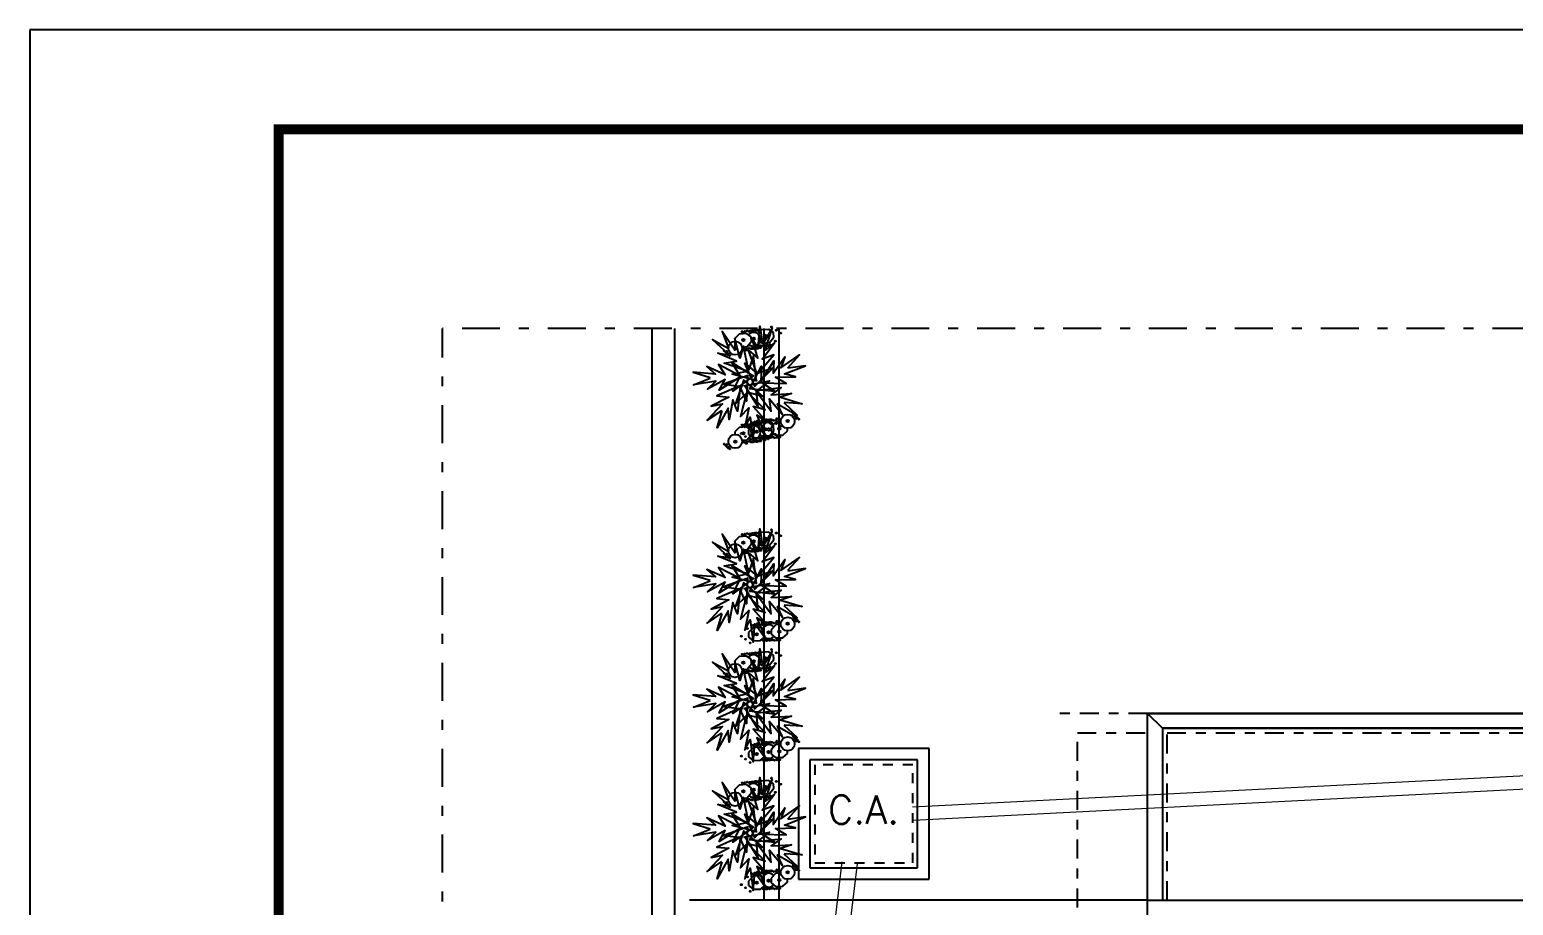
# Model space of a CAD drawing. Header units: millimetres. Extents: x 1573 to 2177, y 1587 to 1932.
# Drawn here: x 1884.45 to 1899.35, y 1922.94 to 1931.73 of the extents above; entities that cross this region are included whole.
import ezdxf

# ---------------------------------------------------------------- set-up
doc = ezdxf.new("R2010")
doc.units = ezdxf.units.MM
doc.header["$LTSCALE"] = 0.03
doc.linetypes.add('DASHDOT', pattern=[25.4, 12.7, -6.35, 0, -6.35])
doc.linetypes.add('HIDDEN', pattern=[9.525, 6.35, -3.175])
for name, color, linetype in [('-HIDRO', 8, 'Continuous'), ('HIDROGRAFIA', 4, 'Continuous'), ("PRANCHA - PROJETU'S", 7, 'Continuous')]:
    doc.layers.add(name, color=color, linetype=linetype)
doc.layers.add('TigreCad', color=2, linetype='Continuous', lineweight=13)
doc.styles.add('R80', font='simplex.shx', dxfattribs={"height": 12})

# ---------------------------------------------------------------- blocks, each defined once
blk = doc.blocks.new('ADFSGASDFG')
at = {"layer": "PRANCHA - PROJETU'S", "color": 1}
for p, q in [((360.678, 107.346), (276.578, 107.346)), ((276.578, 107.346), (276.578, 47.946))]:
    blk.add_line(p, q, dxfattribs=at)
at = {"layer": "PRANCHA - PROJETU'S", "color": 4, "const_width": 0.1}
blk.add_lwpolyline([(279.078, 106.346), (359.678, 106.346), (359.678, 48.946), (279.078, 48.946)], close=True, dxfattribs=at)
blk = doc.blocks.new('_cxareia')
for p, q in [((40, 40), (-40, 40)), ((-40, 40), (-40, -40)), ((40, -40), (40, 40)), ((-40, -40), (40, -40))]:
    blk.add_line(p, q)
at = {"color": 1, "linetype": 'Continuous', "ltscale": 0.5}
for p, q in [((33, 33), (-33, 33)), ((-33, 33), (-33, -33)), ((33, -33), (33, 33)), ((-33, -33), (33, -33))]:
    blk.add_line(p, q, dxfattribs=at)
at = {"color": 1, "linetype": 'HIDDEN', "ltscale": 0.5}
for p, q in [((30, 30), (-30, 30)), ((-30, 30), (-30, -30)), ((30, -30), (30, 30)), ((-30, -30), (30, -30))]:
    blk.add_line(p, q, dxfattribs=at)
at = {"style": 'R80'}
blk.add_text('C.A.', height=17.28, dxfattribs=at).set_placement((-21.97, -6.06))

msp = doc.modelspace()

# ---------------------------------------------------------------- linework, layer by layer
at = {"layer": '-HIDRO', "linetype": 'DASHDOT'}
for p in [(1888.599, 1888.793), (1909.002, 1928.734)]:
    msp.add_line(p, (1888.599, 1928.734), dxfattribs=at)
at = {"layer": '-HIDRO'}
for p, q in [((1890.704, 1894.849), (1890.704, 1928.734)), ((1890.929, 1928.734), (1890.929, 1894.849)), ((1891.801, 1928.721), (1891.762, 1928.683)), ((1891.874, 1928.726), (1891.801, 1928.721)), ((1891.827, 1922.997), (1891.827, 1928.734)), ((1891.922, 1928.693), (1891.874, 1928.726)), ((1891.977, 1922.997), (1891.977, 1928.734)), ((1891.577, 1928.679), (1891.533, 1928.635)), ((1891.533, 1928.635), (1891.535, 1928.607)), ((1891.65, 1928.685), (1891.577, 1928.679)), ((1891.698, 1928.651), (1891.65, 1928.685)), ((1891.656, 1928.553), (1891.702, 1928.607)), ((1891.702, 1928.607), (1891.698, 1928.651)), ((1891.787, 1928.607), (1891.806, 1928.589)), ((1891.806, 1928.589), (1891.88, 1928.595)), ((1891.88, 1928.595), (1891.925, 1928.649)), ((1891.925, 1928.649), (1891.922, 1928.693)), ((1891.606, 1928.549), (1891.656, 1928.553)), ((1891.577, 1927.742), (1891.533, 1927.699)), ((1891.533, 1927.699), (1891.535, 1927.671)), ((1891.65, 1927.748), (1891.577, 1927.742)), ((1891.698, 1927.715), (1891.65, 1927.748)), ((1891.72, 1927.768), (1891.671, 1927.717)), ((1891.671, 1927.717), (1891.671, 1927.672)), ((1891.702, 1927.671), (1891.698, 1927.715)), ((1891.793, 1927.769), (1891.72, 1927.768)), ((1891.801, 1927.784), (1891.762, 1927.746)), ((1891.811, 1927.749), (1891.793, 1927.769)), ((1891.874, 1927.79), (1891.801, 1927.784)), ((1891.922, 1927.757), (1891.874, 1927.79)), ((1891.88, 1927.658), (1891.925, 1927.712)), ((1891.946, 1927.796), (1891.897, 1927.745)), ((1891.897, 1927.745), (1891.897, 1927.7)), ((1891.897, 1927.7), (1891.943, 1927.664)), ((1891.925, 1927.712), (1891.922, 1927.757)), ((1891.995, 1927.797), (1891.946, 1927.796)), ((1892.017, 1927.665), (1892.063, 1927.706)), ((1892.063, 1927.706), (1892.063, 1927.734)), ((1891.606, 1927.613), (1891.656, 1927.617)), ((1891.656, 1927.617), (1891.702, 1927.671)), ((1891.671, 1927.672), (1891.717, 1927.636)), ((1891.717, 1927.636), (1891.791, 1927.637)), ((1891.787, 1927.671), (1891.806, 1927.652)), ((1891.791, 1927.637), (1891.832, 1927.673)), ((1891.806, 1927.652), (1891.88, 1927.658)), ((1891.943, 1927.664), (1892.017, 1927.665)), ((1891.577, 1926.644), (1891.533, 1926.601)), ((1891.65, 1926.65), (1891.577, 1926.644)), ((1891.698, 1926.617), (1891.65, 1926.65)), ((1891.801, 1926.686), (1891.762, 1926.648)), ((1891.874, 1926.692), (1891.801, 1926.686)), ((1891.922, 1926.658), (1891.874, 1926.692)), ((1891.925, 1926.614), (1891.922, 1926.658)), ((1891.533, 1926.601), (1891.535, 1926.572)), ((1891.606, 1926.514), (1891.656, 1926.518)), ((1891.656, 1926.518), (1891.702, 1926.572)), ((1891.702, 1926.572), (1891.698, 1926.617)), ((1891.787, 1926.573), (1891.806, 1926.554)), ((1891.806, 1926.554), (1891.88, 1926.56)), ((1891.88, 1926.56), (1891.925, 1926.614)), ((1891.946, 1925.761), (1891.897, 1925.71)), ((1891.995, 1925.762), (1891.946, 1925.761)), ((1891.72, 1925.733), (1891.671, 1925.682)), ((1891.671, 1925.682), (1891.671, 1925.637)), ((1891.671, 1925.637), (1891.717, 1925.601)), ((1891.717, 1925.601), (1891.791, 1925.602)), ((1891.793, 1925.734), (1891.72, 1925.733)), ((1891.791, 1925.602), (1891.832, 1925.638)), ((1891.811, 1925.714), (1891.793, 1925.734)), ((1891.897, 1925.71), (1891.897, 1925.665)), ((1891.897, 1925.665), (1891.943, 1925.629)), ((1891.943, 1925.629), (1892.017, 1925.63)), ((1892.017, 1925.63), (1892.063, 1925.671)), ((1892.063, 1925.671), (1892.063, 1925.699)), ((1891.65, 1925.447), (1891.577, 1925.441)), ((1891.698, 1925.414), (1891.65, 1925.447)), ((1891.801, 1925.483), (1891.762, 1925.445)), ((1891.874, 1925.489), (1891.801, 1925.483)), ((1891.922, 1925.456), (1891.874, 1925.489)), ((1891.925, 1925.411), (1891.922, 1925.456)), ((1891.577, 1925.441), (1891.533, 1925.398)), ((1891.533, 1925.398), (1891.535, 1925.37)), ((1891.606, 1925.312), (1891.656, 1925.316)), ((1891.656, 1925.316), (1891.702, 1925.37)), ((1891.702, 1925.37), (1891.698, 1925.414)), ((1891.787, 1925.37), (1891.806, 1925.352)), ((1891.806, 1925.352), (1891.88, 1925.357)), ((1891.88, 1925.357), (1891.925, 1925.411)), ((1895.677, 1924.871), (1905.352, 1924.871)), ((1895.677, 1922.997), (1895.677, 1924.871)), ((1895.827, 1924.722), (1895.677, 1924.871)), ((1895.677, 1924.871), (1895.827, 1924.722)), ((1905.352, 1924.871), (1895.677, 1924.871)), ((1895.677, 1924.871), (1895.827, 1924.722)), ((1905.352, 1924.871), (1895.677, 1924.871)), ((1905.352, 1924.722), (1895.827, 1924.722)), ((1895.827, 1924.722), (1895.827, 1922.997)), ((1895.827, 1924.722), (1905.352, 1924.722)), ((1895.827, 1924.722), (1905.352, 1924.722)), ((1897.026, 1924.722), (1895.827, 1924.722)), ((1895.827, 1924.722), (1895.827, 1923.522)), ((1891.946, 1924.558), (1891.897, 1924.507)), ((1891.995, 1924.559), (1891.946, 1924.558)), ((1891.72, 1924.53), (1891.671, 1924.479)), ((1891.671, 1924.479), (1891.671, 1924.435)), ((1891.671, 1924.435), (1891.717, 1924.399)), ((1891.717, 1924.399), (1891.791, 1924.4)), ((1891.793, 1924.532), (1891.72, 1924.53)), ((1891.791, 1924.4), (1891.832, 1924.435)), ((1891.811, 1924.512), (1891.793, 1924.532)), ((1891.897, 1924.507), (1891.897, 1924.463)), ((1891.897, 1924.463), (1891.943, 1924.427)), ((1891.943, 1924.427), (1892.017, 1924.428)), ((1892.017, 1924.428), (1892.063, 1924.468)), ((1892.063, 1924.468), (1892.063, 1924.497)), ((1891.577, 1924.15), (1891.533, 1924.107)), ((1891.533, 1924.107), (1891.535, 1924.078)), ((1891.65, 1924.156), (1891.577, 1924.15)), ((1891.698, 1924.123), (1891.65, 1924.156)), ((1891.702, 1924.078), (1891.698, 1924.123)), ((1891.801, 1924.192), (1891.762, 1924.154)), ((1891.874, 1924.198), (1891.801, 1924.192)), ((1891.922, 1924.165), (1891.874, 1924.198)), ((1891.88, 1924.066), (1891.925, 1924.12)), ((1891.925, 1924.12), (1891.922, 1924.165)), ((1891.606, 1924.02), (1891.656, 1924.024)), ((1891.656, 1924.024), (1891.702, 1924.078)), ((1891.787, 1924.079), (1891.806, 1924.06)), ((1891.806, 1924.06), (1891.88, 1924.066)), ((1891.72, 1923.239), (1891.671, 1923.188)), ((1891.793, 1923.24), (1891.72, 1923.239)), ((1891.811, 1923.221), (1891.793, 1923.24)), ((1891.946, 1923.267), (1891.897, 1923.216)), ((1891.897, 1923.216), (1891.897, 1923.171)), ((1891.995, 1923.268), (1891.946, 1923.267)), ((1891.671, 1923.188), (1891.671, 1923.143)), ((1891.671, 1923.143), (1891.717, 1923.107)), ((1891.717, 1923.107), (1891.791, 1923.108)), ((1891.791, 1923.108), (1891.832, 1923.144)), ((1891.897, 1923.171), (1891.943, 1923.135)), ((1891.943, 1923.135), (1892.017, 1923.137)), ((1892.017, 1923.137), (1892.063, 1923.177)), ((1892.063, 1923.177), (1892.063, 1923.205)), ((1891.827, 1922.997), (1891.078, 1922.997)), ((1895.677, 1922.997), (1891.827, 1922.997)), ((1895.677, 1918.154), (1895.677, 1922.997)), ((1895.677, 1922.997), (1896.654, 1922.997)), ((1896.654, 1922.989), (1896.654, 1922.997)), ((1896.654, 1922.997), (1903.97, 1922.997)), ((1896.654, 1922.997), (1896.654, 1922.989))]:
    msp.add_line(p, q, dxfattribs=at)
at = {"layer": '-HIDRO', "linetype": 'DASHDOT', "ltscale": 0.5}
for p, q in [((1895.677, 1924.871), (1894.777, 1924.871)), ((1894.972, 1912.132), (1894.972, 1924.677)), ((1894.972, 1924.677), (1895.677, 1924.677)), ((1895.872, 1924.677), (1900.514, 1924.677)), ((1895.872, 1922.997), (1895.872, 1924.677))]:
    msp.add_line(p, q, dxfattribs=at)
at = {"layer": '-HIDRO'}
for points in [[(1891.739, 1928.149), (1891.633, 1928.387), (1891.753, 1928.287), (1891.672, 1928.518), (1891.764, 1928.436), (1891.708, 1928.631), (1891.769, 1928.531), (1891.783, 1928.757), (1891.812, 1928.581)], [(1891.73, 1928.151), (1891.914, 1928.335), (1891.767, 1928.285), (1891.925, 1928.471), (1891.809, 1928.428), (1891.931, 1928.59), (1891.839, 1928.518), (1891.907, 1928.734), (1891.816, 1928.58)], [(1891.758, 1928.209), (1891.506, 1928.275), (1891.659, 1928.306), (1891.428, 1928.387), (1891.549, 1928.408), (1891.362, 1928.486), (1891.478, 1928.471), (1891.31, 1928.623), (1891.466, 1928.536)], [(1891.751, 1928.204), (1891.722, 1928.462), (1891.67, 1928.316), (1891.622, 1928.556), (1891.584, 1928.438), (1891.534, 1928.634), (1891.532, 1928.518), (1891.405, 1928.705), (1891.469, 1928.539)], [(1891.68, 1928.127), (1891.8, 1928.358), (1891.796, 1928.202), (1891.926, 1928.409), (1891.92, 1928.286), (1892.037, 1928.451), (1891.997, 1928.341), (1892.183, 1928.471), (1892.063, 1928.338)], [(1891.723, 1928.253), (1891.503, 1928.392), (1891.585, 1928.259), (1891.368, 1928.372), (1891.435, 1928.269), (1891.251, 1928.352), (1891.341, 1928.277), (1891.115, 1928.295), (1891.285, 1928.242)], [(1891.676, 1928.134), (1891.934, 1928.105), (1891.803, 1928.189), (1892.048, 1928.182), (1891.942, 1928.245), (1892.144, 1928.251), (1892.031, 1928.279), (1892.242, 1928.36), (1892.065, 1928.335)], [(1891.723, 1928.262), (1891.515, 1928.106), (1891.585, 1928.245), (1891.378, 1928.115), (1891.437, 1928.223), (1891.26, 1928.125), (1891.344, 1928.206), (1891.12, 1928.17), (1891.286, 1928.237)], [(1891.667, 1928.262), (1891.421, 1928.176), (1891.576, 1928.157), (1891.353, 1928.058), (1891.475, 1928.047), (1891.295, 1927.954), (1891.41, 1927.978), (1891.255, 1927.813), (1891.403, 1927.913)], [(1891.66, 1928.267), (1891.652, 1928.007), (1891.588, 1928.149), (1891.56, 1927.906), (1891.512, 1928.02), (1891.478, 1927.82), (1891.467, 1927.936), (1891.356, 1927.739), (1891.406, 1927.91)], [(1891.625, 1928.223), (1891.539, 1927.978), (1891.65, 1928.087), (1891.589, 1927.85), (1891.674, 1927.939), (1891.634, 1927.741), (1891.687, 1927.845), (1891.719, 1927.621), (1891.734, 1927.799)], [(1891.617, 1928.221), (1891.815, 1928.053), (1891.664, 1928.091), (1891.837, 1927.918), (1891.718, 1927.951), (1891.853, 1927.8), (1891.755, 1927.864), (1891.84, 1927.654), (1891.738, 1927.8)], [(1891.625, 1928.159), (1891.881, 1928.209), (1891.757, 1928.114), (1892, 1928.142), (1891.9, 1928.07), (1892.102, 1928.081), (1891.991, 1928.044), (1892.208, 1927.98), (1892.03, 1927.991)], [(1891.629, 1928.167), (1891.767, 1927.946), (1891.751, 1928.101), (1891.898, 1927.906), (1891.882, 1928.028), (1892.012, 1927.873), (1891.963, 1927.979), (1892.159, 1927.865), (1892.028, 1927.987)], [(1891.751, 1926.169), (1891.722, 1926.427), (1891.67, 1926.281), (1891.622, 1926.521), (1891.584, 1926.404), (1891.534, 1926.6), (1891.532, 1926.483), (1891.405, 1926.671), (1891.469, 1926.504)], [(1891.739, 1926.114), (1891.633, 1926.352), (1891.753, 1926.252), (1891.672, 1926.483), (1891.764, 1926.402), (1891.708, 1926.596), (1891.769, 1926.496), (1891.783, 1926.723), (1891.812, 1926.546)], [(1891.73, 1926.116), (1891.914, 1926.3), (1891.767, 1926.25), (1891.925, 1926.436), (1891.809, 1926.393), (1891.931, 1926.555), (1891.839, 1926.484), (1891.907, 1926.7), (1891.816, 1926.545)], [(1891.758, 1926.175), (1891.506, 1926.24), (1891.659, 1926.271), (1891.428, 1926.352), (1891.549, 1926.374), (1891.362, 1926.451), (1891.478, 1926.436), (1891.31, 1926.589), (1891.466, 1926.501)], [(1891.723, 1926.219), (1891.503, 1926.357), (1891.585, 1926.224), (1891.368, 1926.337), (1891.435, 1926.234), (1891.251, 1926.317), (1891.341, 1926.242), (1891.115, 1926.26), (1891.285, 1926.207)], [(1891.68, 1926.092), (1891.8, 1926.323), (1891.796, 1926.167), (1891.926, 1926.374), (1891.92, 1926.251), (1892.037, 1926.416), (1891.997, 1926.306), (1892.183, 1926.436), (1892.063, 1926.304)], [(1891.723, 1926.227), (1891.515, 1926.071), (1891.585, 1926.21), (1891.378, 1926.08), (1891.437, 1926.188), (1891.26, 1926.09), (1891.344, 1926.172), (1891.12, 1926.135), (1891.286, 1926.203)], [(1891.667, 1926.227), (1891.421, 1926.141), (1891.576, 1926.123), (1891.353, 1926.023), (1891.475, 1926.012), (1891.295, 1925.919), (1891.41, 1925.943), (1891.255, 1925.778), (1891.403, 1925.878)], [(1891.66, 1926.232), (1891.652, 1925.972), (1891.588, 1926.114), (1891.56, 1925.871), (1891.512, 1925.985), (1891.478, 1925.785), (1891.467, 1925.901), (1891.356, 1925.704), (1891.406, 1925.875)], [(1891.625, 1926.189), (1891.539, 1925.943), (1891.65, 1926.052), (1891.589, 1925.816), (1891.674, 1925.905), (1891.634, 1925.706), (1891.687, 1925.81), (1891.719, 1925.586), (1891.734, 1925.765)], [(1891.676, 1926.099), (1891.934, 1926.07), (1891.803, 1926.154), (1892.048, 1926.147), (1891.942, 1926.211), (1892.144, 1926.216), (1892.031, 1926.244), (1892.242, 1926.326), (1892.065, 1926.3)], [(1891.617, 1926.186), (1891.815, 1926.018), (1891.664, 1926.056), (1891.837, 1925.883), (1891.718, 1925.917), (1891.853, 1925.766), (1891.755, 1925.829), (1891.84, 1925.619), (1891.738, 1925.766)], [(1891.625, 1926.124), (1891.881, 1926.174), (1891.757, 1926.08), (1892, 1926.107), (1891.9, 1926.035), (1892.102, 1926.046), (1891.991, 1926.009), (1892.208, 1925.945), (1892.03, 1925.956)], [(1891.629, 1926.132), (1891.767, 1925.912), (1891.751, 1926.067), (1891.898, 1925.871), (1891.882, 1925.993), (1892.012, 1925.838), (1891.963, 1925.944), (1892.159, 1925.83), (1892.028, 1925.952)], [(1891.751, 1924.967), (1891.722, 1925.225), (1891.67, 1925.078), (1891.622, 1925.318), (1891.584, 1925.201), (1891.534, 1925.397), (1891.532, 1925.281), (1891.405, 1925.468), (1891.469, 1925.301)], [(1891.739, 1924.912), (1891.633, 1925.15), (1891.753, 1925.05), (1891.672, 1925.281), (1891.764, 1925.199), (1891.708, 1925.394), (1891.769, 1925.294), (1891.783, 1925.52), (1891.812, 1925.344)], [(1891.73, 1924.914), (1891.914, 1925.098), (1891.767, 1925.047), (1891.925, 1925.234), (1891.809, 1925.191), (1891.931, 1925.352), (1891.839, 1925.281), (1891.907, 1925.497), (1891.816, 1925.343)], [(1891.758, 1924.972), (1891.506, 1925.038), (1891.659, 1925.069), (1891.428, 1925.15), (1891.549, 1925.171), (1891.362, 1925.249), (1891.478, 1925.234), (1891.31, 1925.386), (1891.466, 1925.299)], [(1891.723, 1925.016), (1891.503, 1925.154), (1891.585, 1925.022), (1891.368, 1925.134), (1891.435, 1925.031), (1891.251, 1925.114), (1891.341, 1925.04), (1891.115, 1925.058), (1891.285, 1925.004)], [(1891.68, 1924.889), (1891.8, 1925.12), (1891.796, 1924.965), (1891.926, 1925.172), (1891.92, 1925.048), (1892.037, 1925.214), (1891.997, 1925.104), (1892.183, 1925.234), (1892.063, 1925.101)], [(1891.723, 1925.025), (1891.515, 1924.869), (1891.585, 1925.007), (1891.378, 1924.877), (1891.437, 1924.986), (1891.26, 1924.888), (1891.344, 1924.969), (1891.12, 1924.933), (1891.286, 1925)], [(1891.667, 1925.025), (1891.421, 1924.939), (1891.576, 1924.92), (1891.353, 1924.821), (1891.475, 1924.809), (1891.295, 1924.717), (1891.41, 1924.741), (1891.255, 1924.575), (1891.403, 1924.675)], [(1891.66, 1925.03), (1891.652, 1924.77), (1891.588, 1924.912), (1891.56, 1924.669), (1891.512, 1924.782), (1891.478, 1924.583), (1891.467, 1924.699), (1891.356, 1924.501), (1891.406, 1924.673)], [(1891.676, 1924.897), (1891.934, 1924.868), (1891.803, 1924.952), (1892.048, 1924.945), (1891.942, 1925.008), (1892.144, 1925.013), (1892.031, 1925.041), (1892.242, 1925.123), (1892.065, 1925.097)], [(1891.625, 1924.986), (1891.539, 1924.741), (1891.65, 1924.85), (1891.589, 1924.613), (1891.674, 1924.702), (1891.634, 1924.504), (1891.687, 1924.608), (1891.719, 1924.384), (1891.734, 1924.562)], [(1891.617, 1924.984), (1891.815, 1924.816), (1891.664, 1924.854), (1891.837, 1924.681), (1891.718, 1924.714), (1891.853, 1924.563), (1891.755, 1924.627), (1891.84, 1924.417), (1891.738, 1924.563)], [(1891.625, 1924.921), (1891.881, 1924.972), (1891.757, 1924.877), (1892, 1924.905), (1891.9, 1924.833), (1892.102, 1924.844), (1891.991, 1924.807), (1892.208, 1924.743), (1892.03, 1924.754)], [(1891.629, 1924.929), (1891.767, 1924.709), (1891.751, 1924.864), (1891.898, 1924.668), (1891.882, 1924.791), (1892.012, 1924.636), (1891.963, 1924.742), (1892.159, 1924.628), (1892.028, 1924.75)], [(1891.751, 1923.675), (1891.722, 1923.934), (1891.67, 1923.787), (1891.622, 1924.027), (1891.584, 1923.91), (1891.534, 1924.106), (1891.532, 1923.989), (1891.405, 1924.177), (1891.469, 1924.01)], [(1891.739, 1923.62), (1891.633, 1923.858), (1891.753, 1923.758), (1891.672, 1923.989), (1891.764, 1923.908), (1891.708, 1924.102), (1891.769, 1924.003), (1891.783, 1924.229), (1891.812, 1924.052)], [(1891.73, 1923.622), (1891.914, 1923.806), (1891.767, 1923.756), (1891.925, 1923.942), (1891.809, 1923.899), (1891.931, 1924.061), (1891.839, 1923.99), (1891.907, 1924.206), (1891.816, 1924.051)], [(1891.758, 1923.681), (1891.506, 1923.746), (1891.659, 1923.777), (1891.428, 1923.858), (1891.549, 1923.88), (1891.362, 1923.957), (1891.478, 1923.943), (1891.31, 1924.095), (1891.466, 1924.007)], [(1891.723, 1923.725), (1891.503, 1923.863), (1891.585, 1923.73), (1891.368, 1923.843), (1891.435, 1923.74), (1891.251, 1923.823), (1891.341, 1923.749), (1891.115, 1923.767), (1891.285, 1923.713)], [(1891.676, 1923.605), (1891.934, 1923.577), (1891.803, 1923.66), (1892.048, 1923.653), (1891.942, 1923.717), (1892.144, 1923.722), (1892.031, 1923.75), (1892.242, 1923.832), (1892.065, 1923.806)], [(1891.68, 1923.598), (1891.8, 1923.829), (1891.796, 1923.673), (1891.926, 1923.88), (1891.92, 1923.757), (1892.037, 1923.922), (1891.997, 1923.812), (1892.183, 1923.942), (1892.063, 1923.81)], [(1891.723, 1923.733), (1891.515, 1923.577), (1891.585, 1923.716), (1891.378, 1923.586), (1891.437, 1923.694), (1891.26, 1923.596), (1891.344, 1923.678), (1891.12, 1923.641), (1891.286, 1923.709)], [(1891.667, 1923.733), (1891.421, 1923.647), (1891.576, 1923.629), (1891.353, 1923.529), (1891.475, 1923.518), (1891.295, 1923.425), (1891.41, 1923.449), (1891.255, 1923.284), (1891.403, 1923.384)], [(1891.66, 1923.738), (1891.652, 1923.478), (1891.588, 1923.62), (1891.56, 1923.377), (1891.512, 1923.491), (1891.478, 1923.291), (1891.467, 1923.407), (1891.356, 1923.21), (1891.406, 1923.381)], [(1891.625, 1923.695), (1891.539, 1923.449), (1891.65, 1923.558), (1891.589, 1923.322), (1891.674, 1923.411), (1891.634, 1923.212), (1891.687, 1923.316), (1891.719, 1923.092), (1891.734, 1923.271)], [(1891.617, 1923.692), (1891.815, 1923.524), (1891.664, 1923.562), (1891.837, 1923.389), (1891.718, 1923.423), (1891.853, 1923.272), (1891.755, 1923.335), (1891.84, 1923.125), (1891.738, 1923.272)], [(1891.625, 1923.63), (1891.881, 1923.68), (1891.757, 1923.586), (1892, 1923.613), (1891.9, 1923.541), (1892.102, 1923.552), (1891.991, 1923.515), (1892.208, 1923.451), (1892.03, 1923.462)], [(1891.629, 1923.638), (1891.767, 1923.418), (1891.751, 1923.573), (1891.898, 1923.377), (1891.882, 1923.499), (1892.012, 1923.344), (1891.963, 1923.45), (1892.159, 1923.336), (1892.028, 1923.458)]]:
    msp.add_lwpolyline(points, dxfattribs=at)
for centre, radius in [((1891.739, 1928.717), 0.00504), ((1891.749, 1928.717), 0.00504), ((1891.759, 1928.715), 0.00504), ((1891.768, 1928.716), 0.00504), ((1891.775, 1928.716), 0.00504), ((1891.902, 1928.75), 0.00504), ((1891.95, 1928.717), 0.00504), ((1891.538, 1928.538), 0.0692), ((1891.607, 1928.703), 0.00504), ((1891.619, 1928.619), 0.0118), ((1891.63, 1928.691), 0.00504), ((1891.635, 1928.706), 0.00504), ((1891.658, 1928.711), 0.00504), ((1891.678, 1928.705), 0.00504), ((1891.686, 1928.708), 0.00504), ((1891.695, 1928.705), 0.00504), ((1891.707, 1928.713), 0.00504), ((1891.715, 1928.709), 0.00504), ((1891.723, 1928.632), 0.0118), ((1891.726, 1928.712), 0.00504), ((1891.736, 1928.708), 0.00504), ((1891.835, 1928.568), 0.00504), ((1891.842, 1928.66), 0.0118), ((1891.884, 1928.574), 0.00504), ((1891.94, 1928.608), 0.00504), ((1891.994, 1928.689), 0.00504), ((1891.427, 1928.511), 0.00504), ((1891.442, 1928.496), 0.00504), ((1891.454, 1928.505), 0.00504), ((1891.456, 1928.484), 0.00504), ((1891.467, 1928.472), 0.00504), ((1891.469, 1928.483), 0.00504), ((1891.484, 1928.463), 0.00504), ((1891.538, 1928.535), 0.0118), ((1891.626, 1928.53), 0.00504), ((1891.649, 1928.518), 0.00504), ((1891.654, 1928.533), 0.00504), ((1891.678, 1928.538), 0.00504), ((1891.697, 1928.532), 0.00504), ((1891.706, 1928.535), 0.00504), ((1891.715, 1928.532), 0.00504), ((1891.727, 1928.54), 0.00504), ((1891.735, 1928.536), 0.00504), ((1891.746, 1928.539), 0.00504), ((1891.755, 1928.535), 0.00504), ((1891.758, 1928.544), 0.00504), ((1891.768, 1928.544), 0.00504), ((1891.778, 1928.542), 0.00504), ((1891.786, 1928.563), 0.00504), ((1891.787, 1928.543), 0.00504), ((1891.795, 1928.543), 0.00504), ((1891.811, 1928.564), 0.00504), ((1891.839, 1928.552), 0.00504), ((1891.867, 1928.562), 0.00504), ((1891.888, 1927.82), 0.00504), ((1891.955, 1927.83), 0.00504), ((1892.064, 1927.803), 0.0692), ((1892.123, 1927.875), 0.00504), ((1892.136, 1927.854), 0.00504), ((1892.139, 1927.865), 0.00504), ((1892.149, 1927.852), 0.00504), ((1892.15, 1927.831), 0.00504), ((1892.163, 1927.839), 0.00504), ((1892.176, 1927.824), 0.00504), ((1891.599, 1927.681), 0.00504), ((1891.607, 1927.766), 0.00504), ((1891.619, 1927.682), 0.0118), ((1891.63, 1927.754), 0.00504), ((1891.635, 1927.77), 0.00504), ((1891.658, 1927.774), 0.00504), ((1891.659, 1927.758), 0.00504), ((1891.678, 1927.768), 0.00504), ((1891.686, 1927.771), 0.00504), ((1891.695, 1927.768), 0.00504), ((1891.707, 1927.777), 0.00504), ((1891.715, 1927.773), 0.00504), ((1891.716, 1927.788), 0.00504), ((1891.723, 1927.696), 0.0118), ((1891.726, 1927.776), 0.00504), ((1891.734, 1927.799), 0.00504), ((1891.736, 1927.772), 0.00504), ((1891.739, 1927.781), 0.00504), ((1891.753, 1927.7), 0.0118), ((1891.749, 1927.78), 0.00504), ((1891.759, 1927.779), 0.00504), ((1891.763, 1927.808), 0.00504), ((1891.766, 1927.792), 0.00504), ((1891.768, 1927.779), 0.00504), ((1891.775, 1927.78), 0.00504), ((1891.79, 1927.795), 0.00504), ((1891.807, 1927.814), 0.00504), ((1891.815, 1927.814), 0.00504), ((1891.815, 1927.794), 0.00504), ((1891.824, 1927.814), 0.00504), ((1891.834, 1927.812), 0.00504), ((1891.842, 1927.724), 0.0118), ((1891.844, 1927.811), 0.00504), ((1891.848, 1927.82), 0.00504), ((1891.857, 1927.815), 0.00504), ((1891.873, 1927.721), 0.0118), ((1891.868, 1927.817), 0.00504), ((1891.876, 1927.813), 0.00504), ((1891.897, 1927.817), 0.00504), ((1891.902, 1927.814), 0.00504), ((1891.906, 1927.819), 0.00504), ((1891.925, 1927.812), 0.00504), ((1891.94, 1927.672), 0.00504), ((1891.949, 1927.815), 0.00504), ((1891.95, 1927.781), 0.00504), ((1891.979, 1927.728), 0.0118), ((1891.976, 1927.817), 0.00504), ((1891.994, 1927.753), 0.00504), ((1892.064, 1927.806), 0.0118), ((1891.427, 1927.575), 0.00504), ((1891.442, 1927.56), 0.00504), ((1891.454, 1927.569), 0.00504), ((1891.456, 1927.548), 0.00504), ((1891.467, 1927.536), 0.00504), ((1891.469, 1927.546), 0.00504), ((1891.538, 1927.602), 0.0692), ((1891.484, 1927.526), 0.00504), ((1891.538, 1927.599), 0.0118), ((1891.626, 1927.593), 0.00504), ((1891.642, 1927.65), 0.00504), ((1891.649, 1927.581), 0.00504), ((1891.654, 1927.597), 0.00504), ((1891.678, 1927.601), 0.00504), ((1891.688, 1927.614), 0.00504), ((1891.697, 1927.595), 0.00504), ((1891.706, 1927.599), 0.00504), ((1891.715, 1927.595), 0.00504), ((1891.727, 1927.604), 0.00504), ((1891.735, 1927.6), 0.00504), ((1891.746, 1927.603), 0.00504), ((1891.755, 1927.599), 0.00504), ((1891.758, 1927.608), 0.00504), ((1891.768, 1927.607), 0.00504), ((1891.778, 1927.606), 0.00504), ((1891.786, 1927.626), 0.00504), ((1891.787, 1927.606), 0.00504), ((1891.795, 1927.607), 0.00504), ((1891.811, 1927.627), 0.00504), ((1891.816, 1927.64), 0.00504), ((1891.824, 1927.64), 0.00504), ((1891.832, 1927.64), 0.00504), ((1891.835, 1927.631), 0.00504), ((1891.839, 1927.616), 0.00504), ((1891.843, 1927.638), 0.00504), ((1891.853, 1927.637), 0.00504), ((1891.856, 1927.646), 0.00504), ((1891.865, 1927.641), 0.00504), ((1891.867, 1927.626), 0.00504), ((1891.876, 1927.644), 0.00504), ((1891.884, 1927.639), 0.00504), ((1891.884, 1927.638), 0.00504), ((1891.897, 1927.647), 0.00504), ((1891.905, 1927.643), 0.00504), ((1891.914, 1927.646), 0.00504), ((1891.933, 1927.638), 0.00504), ((1891.957, 1927.641), 0.00504), ((1891.963, 1927.657), 0.00504), ((1891.985, 1927.643), 0.00504), ((1891.607, 1926.668), 0.00504), ((1891.63, 1926.656), 0.00504), ((1891.635, 1926.671), 0.00504), ((1891.658, 1926.676), 0.00504), ((1891.678, 1926.67), 0.00504), ((1891.686, 1926.673), 0.00504), ((1891.695, 1926.67), 0.00504), ((1891.707, 1926.678), 0.00504), ((1891.715, 1926.674), 0.00504), ((1891.726, 1926.677), 0.00504), ((1891.736, 1926.673), 0.00504), ((1891.739, 1926.682), 0.00504), ((1891.749, 1926.682), 0.00504), ((1891.759, 1926.68), 0.00504), ((1891.768, 1926.681), 0.00504), ((1891.775, 1926.681), 0.00504), ((1891.842, 1926.626), 0.0118), ((1891.902, 1926.715), 0.00504), ((1891.95, 1926.682), 0.00504), ((1891.994, 1926.654), 0.00504), ((1891.538, 1926.503), 0.0692), ((1891.538, 1926.501), 0.0118), ((1891.619, 1926.584), 0.0118), ((1891.626, 1926.495), 0.00504), ((1891.649, 1926.483), 0.00504), ((1891.654, 1926.498), 0.00504), ((1891.678, 1926.503), 0.00504), ((1891.697, 1926.497), 0.00504), ((1891.706, 1926.5), 0.00504), ((1891.715, 1926.497), 0.00504), ((1891.723, 1926.598), 0.0118), ((1891.727, 1926.505), 0.00504), ((1891.735, 1926.501), 0.00504), ((1891.746, 1926.504), 0.00504), ((1891.755, 1926.5), 0.00504), ((1891.758, 1926.509), 0.00504), ((1891.768, 1926.509), 0.00504), ((1891.778, 1926.507), 0.00504), ((1891.786, 1926.528), 0.00504), ((1891.787, 1926.508), 0.00504), ((1891.795, 1926.508), 0.00504), ((1891.811, 1926.529), 0.00504), ((1891.835, 1926.533), 0.00504), ((1891.839, 1926.517), 0.00504), ((1891.867, 1926.527), 0.00504), ((1891.884, 1926.539), 0.00504), ((1891.94, 1926.573), 0.00504), ((1891.427, 1926.476), 0.00504), ((1891.442, 1926.461), 0.00504), ((1891.454, 1926.47), 0.00504), ((1891.456, 1926.449), 0.00504), ((1891.467, 1926.437), 0.00504), ((1891.469, 1926.448), 0.00504), ((1891.484, 1926.428), 0.00504), ((1891.716, 1925.754), 0.00504), ((1891.734, 1925.764), 0.00504), ((1891.763, 1925.773), 0.00504), ((1891.766, 1925.757), 0.00504), ((1891.79, 1925.76), 0.00504), ((1891.807, 1925.779), 0.00504), ((1891.815, 1925.779), 0.00504), ((1891.815, 1925.759), 0.00504), ((1891.824, 1925.779), 0.00504), ((1891.834, 1925.777), 0.00504), ((1891.844, 1925.776), 0.00504), ((1891.848, 1925.785), 0.00504), ((1891.857, 1925.78), 0.00504), ((1891.868, 1925.783), 0.00504), ((1891.876, 1925.778), 0.00504), ((1891.888, 1925.786), 0.00504), ((1891.897, 1925.782), 0.00504), ((1891.906, 1925.785), 0.00504), ((1891.925, 1925.777), 0.00504), ((1891.949, 1925.78), 0.00504), ((1891.955, 1925.796), 0.00504), ((1891.976, 1925.782), 0.00504), ((1892.064, 1925.768), 0.0692), ((1892.064, 1925.771), 0.0118), ((1892.123, 1925.84), 0.00504), ((1892.136, 1925.82), 0.00504), ((1892.139, 1925.83), 0.00504), ((1892.149, 1925.817), 0.00504), ((1892.15, 1925.796), 0.00504), ((1892.163, 1925.804), 0.00504), ((1892.176, 1925.789), 0.00504), ((1891.599, 1925.646), 0.00504), ((1891.642, 1925.615), 0.00504), ((1891.659, 1925.723), 0.00504), ((1891.753, 1925.665), 0.0118), ((1891.816, 1925.605), 0.00504), ((1891.824, 1925.605), 0.00504), ((1891.832, 1925.606), 0.00504), ((1891.843, 1925.603), 0.00504), ((1891.853, 1925.602), 0.00504), ((1891.856, 1925.611), 0.00504), ((1891.865, 1925.606), 0.00504), ((1891.873, 1925.686), 0.0118), ((1891.876, 1925.609), 0.00504), ((1891.884, 1925.604), 0.00504), ((1891.897, 1925.612), 0.00504), ((1891.905, 1925.608), 0.00504), ((1891.914, 1925.611), 0.00504), ((1891.933, 1925.604), 0.00504), ((1891.957, 1925.607), 0.00504), ((1891.963, 1925.622), 0.00504), ((1891.979, 1925.693), 0.0118), ((1891.985, 1925.608), 0.00504), ((1891.607, 1925.465), 0.00504), ((1891.63, 1925.453), 0.00504), ((1891.635, 1925.469), 0.00504), ((1891.658, 1925.473), 0.00504), ((1891.678, 1925.467), 0.00504), ((1891.686, 1925.471), 0.00504), ((1891.688, 1925.579), 0.00504), ((1891.695, 1925.467), 0.00504), ((1891.707, 1925.476), 0.00504), ((1891.715, 1925.472), 0.00504), ((1891.726, 1925.475), 0.00504), ((1891.736, 1925.471), 0.00504), ((1891.739, 1925.48), 0.00504), ((1891.749, 1925.479), 0.00504), ((1891.759, 1925.478), 0.00504), ((1891.768, 1925.478), 0.00504), ((1891.775, 1925.479), 0.00504), ((1891.902, 1925.513), 0.00504), ((1891.95, 1925.48), 0.00504), ((1891.994, 1925.452), 0.00504), ((1891.538, 1925.301), 0.0692), ((1891.538, 1925.298), 0.0118), ((1891.619, 1925.381), 0.0118), ((1891.626, 1925.292), 0.00504), ((1891.654, 1925.296), 0.00504), ((1891.678, 1925.3), 0.00504), ((1891.697, 1925.294), 0.00504), ((1891.706, 1925.298), 0.00504), ((1891.715, 1925.295), 0.00504), ((1891.723, 1925.395), 0.0118), ((1891.727, 1925.303), 0.00504), ((1891.735, 1925.299), 0.00504), ((1891.746, 1925.302), 0.00504), ((1891.755, 1925.298), 0.00504), ((1891.758, 1925.307), 0.00504), ((1891.768, 1925.306), 0.00504), ((1891.778, 1925.305), 0.00504), ((1891.786, 1925.326), 0.00504), ((1891.787, 1925.305), 0.00504), ((1891.795, 1925.306), 0.00504), ((1891.811, 1925.326), 0.00504), ((1891.835, 1925.33), 0.00504), ((1891.842, 1925.423), 0.0118), ((1891.839, 1925.315), 0.00504), ((1891.867, 1925.325), 0.00504), ((1891.884, 1925.337), 0.00504), ((1891.94, 1925.371), 0.00504), ((1891.427, 1925.274), 0.00504), ((1891.442, 1925.259), 0.00504), ((1891.454, 1925.268), 0.00504), ((1891.456, 1925.247), 0.00504), ((1891.467, 1925.235), 0.00504), ((1891.469, 1925.245), 0.00504), ((1891.484, 1925.225), 0.00504), ((1891.649, 1925.28), 0.00504), ((1891.716, 1924.551), 0.00504), ((1891.734, 1924.562), 0.00504), ((1891.763, 1924.57), 0.00504), ((1891.766, 1924.555), 0.00504), ((1891.79, 1924.557), 0.00504), ((1891.807, 1924.577), 0.00504), ((1891.815, 1924.577), 0.00504), ((1891.815, 1924.557), 0.00504), ((1891.824, 1924.577), 0.00504), ((1891.834, 1924.575), 0.00504), ((1891.844, 1924.574), 0.00504), ((1891.848, 1924.582), 0.00504), ((1891.857, 1924.578), 0.00504), ((1891.868, 1924.58), 0.00504), ((1891.876, 1924.575), 0.00504), ((1891.888, 1924.583), 0.00504), ((1891.897, 1924.58), 0.00504), ((1891.906, 1924.582), 0.00504), ((1891.925, 1924.575), 0.00504), ((1891.949, 1924.578), 0.00504), ((1891.955, 1924.593), 0.00504), ((1891.976, 1924.58), 0.00504), ((1892.064, 1924.566), 0.0692), ((1892.064, 1924.569), 0.0118), ((1892.123, 1924.638), 0.00504), ((1892.136, 1924.617), 0.00504), ((1892.139, 1924.628), 0.00504), ((1892.149, 1924.615), 0.00504), ((1892.15, 1924.594), 0.00504), ((1892.163, 1924.602), 0.00504), ((1892.176, 1924.586), 0.00504), ((1891.599, 1924.443), 0.00504), ((1891.642, 1924.413), 0.00504), ((1891.659, 1924.521), 0.00504), ((1891.753, 1924.463), 0.0118), ((1891.816, 1924.403), 0.00504), ((1891.824, 1924.403), 0.00504), ((1891.832, 1924.403), 0.00504), ((1891.843, 1924.401), 0.00504), ((1891.853, 1924.4), 0.00504), ((1891.856, 1924.409), 0.00504), ((1891.865, 1924.404), 0.00504), ((1891.873, 1924.483), 0.0118), ((1891.876, 1924.406), 0.00504), ((1891.884, 1924.402), 0.00504), ((1891.897, 1924.409), 0.00504), ((1891.905, 1924.406), 0.00504), ((1891.914, 1924.408), 0.00504), ((1891.933, 1924.401), 0.00504), ((1891.957, 1924.404), 0.00504), ((1891.963, 1924.419), 0.00504), ((1891.979, 1924.491), 0.0118), ((1891.985, 1924.406), 0.00504), ((1891.688, 1924.377), 0.00504), ((1891.607, 1924.174), 0.00504), ((1891.63, 1924.162), 0.00504), ((1891.635, 1924.177), 0.00504), ((1891.658, 1924.182), 0.00504), ((1891.678, 1924.176), 0.00504), ((1891.686, 1924.179), 0.00504), ((1891.695, 1924.176), 0.00504), ((1891.707, 1924.184), 0.00504), ((1891.715, 1924.18), 0.00504), ((1891.723, 1924.104), 0.0118), ((1891.726, 1924.184), 0.00504), ((1891.736, 1924.179), 0.00504), ((1891.739, 1924.188), 0.00504), ((1891.749, 1924.188), 0.00504), ((1891.759, 1924.186), 0.00504), ((1891.768, 1924.187), 0.00504), ((1891.775, 1924.187), 0.00504), ((1891.842, 1924.132), 0.0118), ((1891.902, 1924.221), 0.00504), ((1891.95, 1924.188), 0.00504), ((1891.994, 1924.16), 0.00504), ((1891.427, 1923.982), 0.00504), ((1891.442, 1923.968), 0.00504), ((1891.454, 1923.976), 0.00504), ((1891.456, 1923.955), 0.00504), ((1891.469, 1923.954), 0.00504), ((1891.538, 1924.009), 0.0692), ((1891.538, 1924.007), 0.0118), ((1891.619, 1924.09), 0.0118), ((1891.626, 1924.001), 0.00504), ((1891.649, 1923.989), 0.00504), ((1891.654, 1924.004), 0.00504), ((1891.678, 1924.009), 0.00504), ((1891.697, 1924.003), 0.00504), ((1891.706, 1924.006), 0.00504), ((1891.715, 1924.003), 0.00504), ((1891.727, 1924.012), 0.00504), ((1891.735, 1924.007), 0.00504), ((1891.746, 1924.011), 0.00504), ((1891.755, 1924.006), 0.00504), ((1891.758, 1924.015), 0.00504), ((1891.768, 1924.015), 0.00504), ((1891.778, 1924.013), 0.00504), ((1891.786, 1924.034), 0.00504), ((1891.787, 1924.014), 0.00504), ((1891.795, 1924.015), 0.00504), ((1891.811, 1924.035), 0.00504), ((1891.835, 1924.039), 0.00504), ((1891.839, 1924.023), 0.00504), ((1891.867, 1924.034), 0.00504), ((1891.884, 1924.046), 0.00504), ((1891.94, 1924.079), 0.00504), ((1891.467, 1923.943), 0.00504), ((1891.484, 1923.934), 0.00504), ((1891.659, 1923.23), 0.00504), ((1891.716, 1923.26), 0.00504), ((1891.734, 1923.27), 0.00504), ((1891.763, 1923.279), 0.00504), ((1891.766, 1923.263), 0.00504), ((1891.79, 1923.266), 0.00504), ((1891.807, 1923.285), 0.00504), ((1891.815, 1923.285), 0.00504), ((1891.815, 1923.265), 0.00504), ((1891.824, 1923.285), 0.00504), ((1891.834, 1923.283), 0.00504), ((1891.844, 1923.282), 0.00504), ((1891.848, 1923.291), 0.00504), ((1891.857, 1923.286), 0.00504), ((1891.868, 1923.289), 0.00504), ((1891.876, 1923.284), 0.00504), ((1891.888, 1923.292), 0.00504), ((1891.897, 1923.288), 0.00504), ((1891.906, 1923.291), 0.00504), ((1891.925, 1923.284), 0.00504), ((1891.949, 1923.287), 0.00504), ((1891.955, 1923.302), 0.00504), ((1891.979, 1923.199), 0.0118), ((1891.976, 1923.288), 0.00504), ((1892.064, 1923.275), 0.0692), ((1892.064, 1923.277), 0.0118), ((1892.123, 1923.346), 0.00504), ((1892.136, 1923.326), 0.00504), ((1892.139, 1923.336), 0.00504), ((1892.149, 1923.323), 0.00504), ((1892.15, 1923.302), 0.00504), ((1892.163, 1923.31), 0.00504), ((1892.176, 1923.295), 0.00504), ((1891.599, 1923.152), 0.00504), ((1891.642, 1923.121), 0.00504), ((1891.688, 1923.085), 0.00504), ((1891.753, 1923.171), 0.0118), ((1891.816, 1923.111), 0.00504), ((1891.824, 1923.111), 0.00504), ((1891.832, 1923.112), 0.00504), ((1891.843, 1923.109), 0.00504), ((1891.853, 1923.108), 0.00504), ((1891.856, 1923.117), 0.00504), ((1891.865, 1923.112), 0.00504), ((1891.873, 1923.192), 0.0118), ((1891.876, 1923.115), 0.00504), ((1891.884, 1923.11), 0.00504), ((1891.897, 1923.118), 0.00504), ((1891.905, 1923.114), 0.00504), ((1891.914, 1923.117), 0.00504), ((1891.933, 1923.11), 0.00504), ((1891.957, 1923.113), 0.00504), ((1891.963, 1923.128), 0.00504), ((1891.985, 1923.115), 0.00504)]:
    msp.add_circle(centre, radius, dxfattribs=at)
for centre, start, end in [((1891.721, 1928.627), 228.0906, 139.3695), ((1891.721, 1927.691), 228.0906, 139.3695), ((1891.876, 1927.726), 44.5735, 315.8524), ((1891.721, 1926.592), 228.0906, 139.3695), ((1891.876, 1925.691), 44.5735, 315.8524), ((1891.721, 1925.39), 228.0906, 139.3695), ((1891.876, 1924.489), 44.5735, 315.8524), ((1891.721, 1924.098), 228.0906, 139.3695), ((1891.876, 1923.197), 44.5735, 315.8524)]:
    msp.add_arc(centre, 0.0692, start, end, dxfattribs=at)
at = {"layer": 'TigreCad', "ltscale": 100}
for p, q in [((1905.813, 1924.567), (1893.316, 1923.929)), ((1905.82, 1924.435), (1893.323, 1923.797)), ((1892.609, 1923.38), (1891.431, 1913.718)), ((1892.761, 1923.362), (1891.582, 1913.699))]:
    msp.add_line(p, q, dxfattribs=at)

# ---------------------------------------------------------------- block references
at = {"layer": 'HIDROGRAFIA', "xscale": 0.0163930605256165, "yscale": 0.0163930605245121, "zscale": 0.01639306052448559}
msp.add_blockref('_cxareia', (1892.828, 1923.863), dxfattribs=at)
at = {"layer": "PRANCHA - PROJETU'S", "color": 1}
msp.add_blockref('ADFSGASDFG', (1607.877, 1824.388), dxfattribs=at)

doc.saveas('drawing.dxf')
